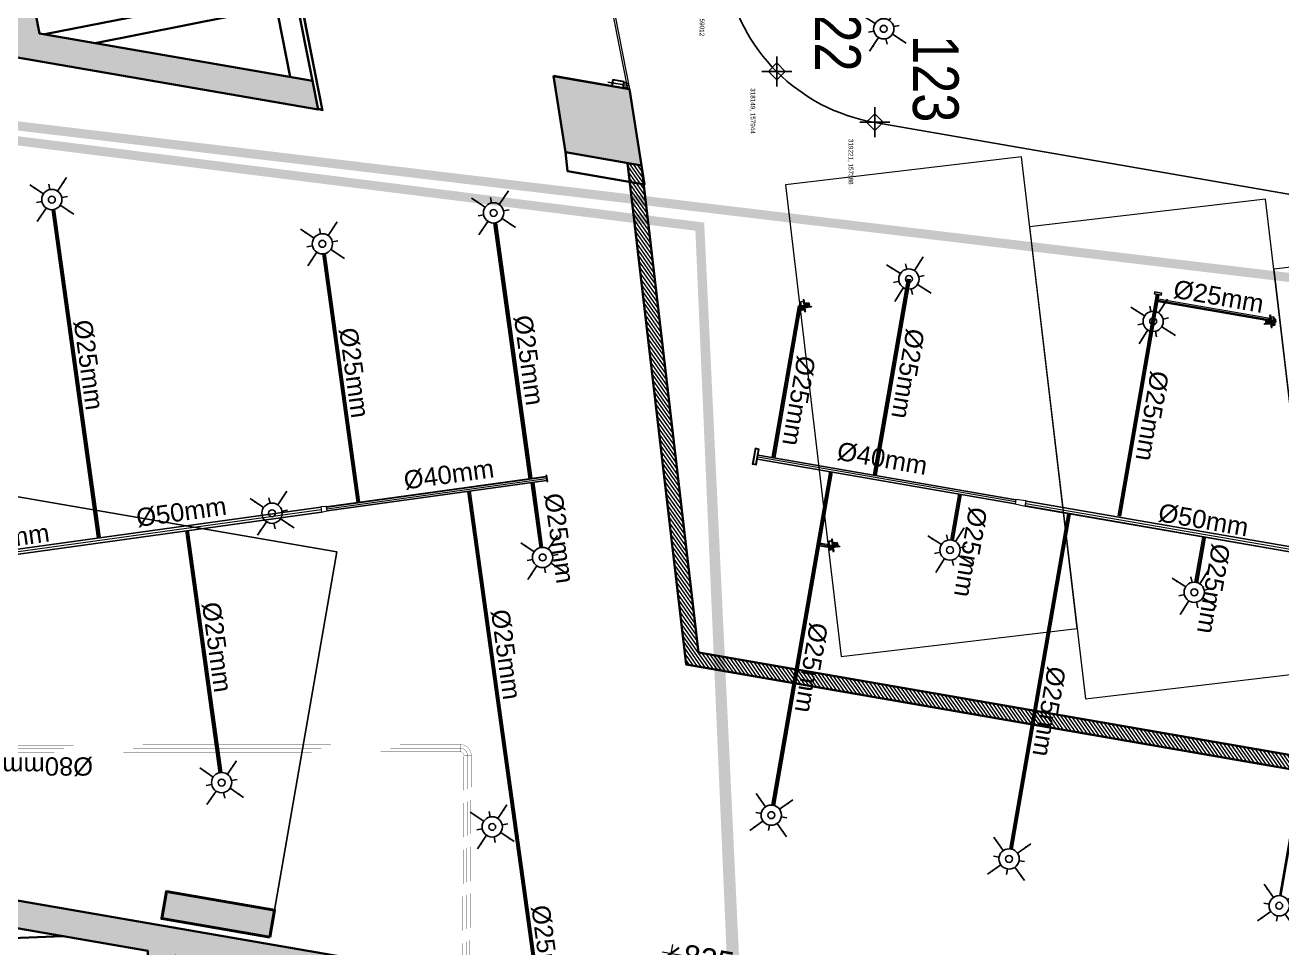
# Model space of a CAD drawing. Header units: inches. Extents: x 257070 to 799932, y -17980 to 269260.
# Drawn here: x 309925 to 323676, y 148350 to 158450 of the extents above; entities that cross this region are included whole.
import ezdxf

# ---------------------------------------------------------------- set-up
doc = ezdxf.new("R2010")
doc.units = ezdxf.units.IN
doc.header["$MEASUREMENT"] = 0
doc.header["$PDMODE"] = 99
doc.header["$PDSIZE"] = 100
for name, color, linetype, lineweight in [('0-AES-DIM', 7, 'Continuous', 5), ('0-AES-F-SPRINKLER PIPE', 10, 'Continuous', 15), ('07--DIM-1', 1, 'Continuous', 20), ('E--CONCRETE-4', 4, 'Continuous', 40), ('E--CONCRETE-SHADE', 253, 'Continuous', 20), ('F--BRICKWALL HATCH', 252, 'Continuous', 20), ('F--BRICKWALL-3', 252, 'Continuous', 30), ('L--GLASS-01', 142, 'Continuous', 20), ('M--TILING-2', 252, 'Continuous', 18)]:
    doc.layers.add(name, color=color, linetype=linetype, lineweight=lineweight)
for name, color, linetype in [('0-AES-F-SPRINKLER', 10, 'Continuous'), ('0-aes-water curtan pipe', 200, 'Continuous'), ('basement1_AP$0$A-_CLAD----_E-N-', 142, 'Continuous'), ('basement1_AP$0$A-_ROAD----_E-_-', 2, 'Continuous'), ('C 9$0$DSP_GLAZING', 150, 'Continuous'), ('C 9$0$DSP_MISCELANEOUS', 143, 'Continuous'), ('DSP_TEXT', 6, 'Continuous'), ('DSP_TREE CO-ORDINATES', 206, 'Continuous')]:
    doc.layers.add(name, color=color, linetype=linetype)
doc.styles.get("Standard").update_dxf_attribs({"font": 'arial.ttf'})
doc.styles.add('TEXT style 175', font='GOTHIC.TTF')
doc.styles.add('TEXT style 200', font='ARIALN.TTF')
doc.dimstyles.new('175', dxfattribs={"dimtxt": 350, "dimasz": 263, "dimexe": 263, "dimexo": 0, "dimgap": 175, "dimtad": 0, "dimdec": 0, "dimrnd": 5, "dimzin": 0, "dimdsep": 46, "dimtxsty": 'TEXT style 175', "dimblk": 'OBLIQUE', "dimcen": 0.09, "dimdle": 263, "dimclrd": 256, "dimclre": 256, "dimclrt": 256, "dimadec": 0, "dimazin": 0, "dimtfac": 1, "dimtdec": 0, "dimtofl": 0, "dimtmove": 1, "dimatfit": 3, "dimldrblk": 'OPEN90', "dimfxl": 1, "dimtolj": 1, "dimtzin": 0, "dimarcsym": 0})
doc.dimstyles.new('ISO-25', dxfattribs={"dimtxt": 2.5, "dimasz": 2.5, "dimexe": 1.25, "dimexo": 0.625, "dimtad": 1, "dimtxsty": 'Standard', "dimcen": 2.5, "dimadec": 0, "dimazin": 0, "dimtfac": 1, "dimtmove": 0, "dimatfit": 3, "dimfxl": 1, "dimarcsym": 0})

# ---------------------------------------------------------------- blocks, each defined once
blk = doc.blocks.new('_ArchTick')
at = {"color": 0, "linetype": 'ByBlock', "const_width": 0.15}
blk.add_lwpolyline([(-0.5, -0.5), (0.5, 0.5)], dxfattribs=at)
blk = doc.blocks.new('*D71')
at = {"layer": '07--DIM-1', "color": 8, "lineweight": -2, "transparency": 16777216}
for p, q in [((9600, 3735), (9144, 3735)), ((9244, 3835), (9244, 3599)), ((9244, 2809), (9244, 3045)), ((9600, 2909), (9144, 2909))]:
    blk.add_line(p, q, dxfattribs=at)
at = {"layer": 'DEFPOINTS', "color": 0, "transparency": 16777216}
for p in [(9600, 3735), (9244, 2909), (9600, 2909)]:
    blk.add_point(p, dxfattribs=at)
at = {"layer": '07--DIM-1', "color": 8, "lineweight": -2, "transparency": 16777216, "xscale": 150, "yscale": 150, "zscale": 150}
for p, rotation in [((9244, 3735), 90), ((9244, 2909), 270)]:
    blk.add_blockref('_ArchTick', p, dxfattribs=dict(at, rotation=rotation))
at = {"layer": '07--DIM-1', "transparency": 16777216, "insert": (9244, 3322), "char_height": 250, "attachment_point": 5, "rotation": 90, "style": 'TEXT style 175'}
blk.add_mtext('\\A1;825', dxfattribs=at)
blk = doc.blocks.new('_Oblique')
at = {"color": 0, "linetype": 'ByBlock', "lineweight": -2}
blk.add_line((-0.5, -0.5), (0.5, 0.5), dxfattribs=at)
blk = doc.blocks.new('_Open90')
at = {"color": 0, "linetype": 'ByBlock', "lineweight": -2}
for p, q in [((0, 0), (-1, 0)), ((-0.5, 0.5), (0, 0)), ((0, 0), (-0.5, -0.5))]:
    blk.add_line(p, q, dxfattribs=at)
blk = doc.blocks.new('C 9$0$GLMUL')
at = {"layer": 'C 9$0$DSP_GLAZING', "color": 253, "ltscale": 3.5}
for points in [[(65515, 39378), (65503, 39378), (65503, 39428), (65500, 39428), (65500, 39378), (65456, 39378), (65456, 39428), (65453, 39428), (65453, 39378), (65440, 39378), (65440, 39253), (65515, 39253)], [(65443, 39256), (65443, 39375), (65512, 39375), (65512, 39256)]]:
    blk.add_lwpolyline(points, close=True, dxfattribs=at)
blk = doc.blocks.new('C 9$0$GRIDG')
at = {"layer": 'C 9$0$DSP_MISCELANEOUS', "color": 8, "ltscale": 3.5}
blk.add_line((39148, 75466), (38926, 75503), dxfattribs=at)
at = {"color": 8, "rotation": 260.4679748069429}
blk.add_blockref('C 9$0$GLMUL', (11108, 146569), dxfattribs=at)
blk = doc.blocks.new('A$C1C93618B')
at = {"layer": 'E--CONCRETE-SHADE', "ltscale": 2}
blk.add_hatch(color=256, dxfattribs=at).paths.add_polyline_path([(9431, 3992), (9432, 4838), (10233, 5109), (10231, 4264)])
at = {"layer": 'F--BRICKWALL HATCH'}
h = blk.add_hatch(dxfattribs=at)
h.set_pattern_fill('ANSI31', color=256, scale=500, style=0)
h.set_pattern_definition([(45, (-62166.41, -39238.22), (-44.194174, 44.194174), [])])
h.paths.add_polyline_path([(10232, 37514), (15529, 35478), (15529, 6522), (10233, 4953), (10233, 5109), (15379, 6634), (15379, 35375), (10233, 37353)])
at = {"layer": 'E--CONCRETE-4', "lineweight": 30}
blk.add_lwpolyline([(9431, 3992), (9432, 4838), (10233, 5109), (10231, 4264)], close=True, dxfattribs=at)
at = {"layer": 'F--BRICKWALL-3'}
blk.add_lwpolyline([(10232, 37514), (15529, 35478), (15529, 6522), (10233, 4953), (10233, 5109), (15379, 6634), (15379, 35375), (10233, 37353), (10232, 37514)], dxfattribs=at)
blk = doc.blocks.new('*U437')
at = {"layer": 'DSP_TREE CO-ORDINATES', "color": 162}
for p, q in [((0, -329), (0, 329)), ((-329, 0), (329, 0))]:
    blk.add_line(p, q, dxfattribs=at)
at = {"layer": 'DSP_TREE CO-ORDINATES', "color": 162, "ltscale": 3.5}
blk.add_lwpolyline([(-185, 0), (0, 185), (185, 0), (0, -184), (-185, 0)], dxfattribs=at)
at = {"layer": 'DEFPOINTS', "style": 'TEXT style 175'}
blk.add_attdef('CORDINATE', (367, -572), '', height=100, dxfattribs=at)
at = {"layer": 'DSP_TREE CO-ORDINATES', "color": 164, "style": 'TEXT style 200'}
blk.add_attdef('NO.', (-1908, 836), '', height=1000, dxfattribs=at)
blk = doc.blocks.new('*U438')
at = {"layer": 'DSP_TREE CO-ORDINATES', "color": 162}
for p, q in [((0, -329), (0, 329)), ((-329, 0), (329, 0))]:
    blk.add_line(p, q, dxfattribs=at)
at = {"layer": 'DSP_TREE CO-ORDINATES', "color": 162, "ltscale": 3.5}
blk.add_lwpolyline([(-185, 0), (0, 185), (185, 0), (0, -184), (-185, 0)], dxfattribs=at)
at = {"layer": 'DEFPOINTS', "style": 'TEXT style 175'}
blk.add_attdef('CORDINATE', (367, -572), '', height=100, dxfattribs=at)
at = {"layer": 'DSP_TREE CO-ORDINATES', "color": 164, "style": 'TEXT style 200'}
blk.add_attdef('NO.', (-1908, 836), '', height=1000, dxfattribs=at)
blk = doc.blocks.new('*U439')
at = {"layer": 'DSP_TREE CO-ORDINATES', "color": 162}
for p, q in [((0, -329), (0, 329)), ((-329, 0), (329, 0))]:
    blk.add_line(p, q, dxfattribs=at)
at = {"layer": 'DSP_TREE CO-ORDINATES', "color": 162, "ltscale": 3.5}
blk.add_lwpolyline([(-185, 0), (0, 185), (185, 0), (0, -184), (-185, 0)], dxfattribs=at)
at = {"layer": 'DEFPOINTS', "style": 'TEXT style 175'}
blk.add_attdef('CORDINATE', (367, -572), '', height=100, dxfattribs=at)
at = {"layer": 'DSP_TREE CO-ORDINATES', "color": 164, "style": 'TEXT style 200'}
blk.add_attdef('NO.', (-1908, 836), '', height=1000, dxfattribs=at)
blk = doc.blocks.new('A$C3CA070F1')
at = {"layer": '0-AES-F-SPRINKLER'}
h = blk.add_hatch(dxfattribs=at)
h.set_pattern_fill('ANSI31', color=3, scale=0.196883, angle=-34.2335, style=0)
h.set_pattern_definition([(100.766483, (49937.1607, 174049.7081), (1.474466316, 0.280375668), [])])
edge = h.paths.add_edge_path()
edge.add_line((-1, 85), (-1, 84))
edge.add_line((-1, 84), (-6, 84))
edge.add_ellipse((-7, 82), major_axis=(-1.42, -0.27), ratio=1, start_angle=257, end_angle=315)
edge.add_line((-8, 83), (-15, 72))
edge.add_ellipse((-12, 70), major_axis=(-4.25, -0.81), ratio=1, start_angle=-45, end_angle=45)
edge.add_line((-14, 66), (14, 47))
edge.add_line((14, 47), (13, 46))
edge.add_line((13, 46), (-15, 65))
edge.add_ellipse((-12, 70), major_axis=(-5.52, -1.05), ratio=1, start_angle=-45, end_angle=45, ccw=False)
edge.add_line((-16, 73), (-9, 84))
edge.add_ellipse((-7, 82), major_axis=(-2.69, -0.51), ratio=1, start_angle=257, end_angle=315, ccw=False)
edge.add_line((-6, 85), (-1, 85))
h = blk.add_hatch(dxfattribs=at)
h.set_pattern_fill('ANSI31', color=3, scale=0.196883, angle=-124.2335, style=0)
h.set_pattern_definition([(190.766483, (49937.1607, 174049.7081), (-0.280375668, 1.474466316), [])])
edge = h.paths.add_edge_path()
edge.add_line((-1, 54), (7, 48))
edge.add_line((7, 48), (8, 49))
edge.add_line((8, 49), (0, 55))
edge.add_ellipse((-2, 52), major_axis=(-0.69, 3.63), ratio=1, start_angle=315, end_angle=405)
edge.add_line((-6, 54), (-14, 41))
edge.add_ellipse((-11, 39), major_axis=(-0.69, 3.63), ratio=1, start_angle=45, end_angle=135)
edge.add_line((-13, 36), (-9, 33))
edge.add_ellipse((-10, 32), major_axis=(-0.27, 1.42), ratio=1, start_angle=225, end_angle=315, ccw=False)
edge.add_line((-9, 31), (-10, 30))
edge.add_line((-10, 30), (-8, 29))
edge.add_line((-8, 29), (-7, 30))
edge.add_ellipse((-10, 32), major_axis=(-3.3, -0.63), ratio=1, start_angle=135, end_angle=225)
edge.add_line((-8, 35), (-12, 38))
edge.add_ellipse((-11, 39), major_axis=(-1.75, -0.33), ratio=1, start_angle=-45, end_angle=45, ccw=False)
edge.add_line((-13, 40), (-4, 53))
edge.add_ellipse((-2, 52), major_axis=(-1.75, -0.33), ratio=1, start_angle=225, end_angle=315, ccw=False)
at = {"layer": '0-AES-F-SPRINKLER', "color": 3}
for p, q in [((-98, 39), (-97, 43)), ((-98, 38), (-98, 39)), ((-98, 39), (-98, 39)), ((-98, 39), (-98, 39)), ((-98, 37), (-98, 38)), ((-98, 38), (-98, 38)), ((-98, 38), (-98, 38)), ((-98, 38), (-98, 38)), ((-98, 38), (-98, 38)), ((-98, 38), (-98, 38)), ((-98, 38), (-98, 38)), ((-98, 38), (-98, 38)), ((-98, 38), (-98, 38)), ((-98, 38), (-98, 38)), ((-96, 37), (-98, 37)), ((-98, 37), (-98, 37)), ((-98, 37), (-98, 37)), ((-98, 37), (-98, 37)), ((-98, 37), (-98, 37)), ((-98, 37), (-98, 37)), ((-98, 37), (-98, 37)), ((-98, 37), (-98, 37)), ((-98, 37), (-98, 37)), ((-98, 37), (-98, 37)), ((-98, 37), (-98, 37)), ((-98, 37), (-98, 37)), ((-98, 37), (-98, 37)), ((-98, 37), (-98, 37)), ((-98, 37), (-98, 37)), ((-98, 37), (-98, 37)), ((-98, 37), (-98, 37)), ((-97, 37), (-98, 37)), ((-98, 37), (-98, 37)), ((-98, 37), (-98, 37)), ((-98, 37), (-98, 37)), ((-98, 37), (-98, 37)), ((-98, 37), (-98, 37)), ((-98, 37), (-98, 37)), ((-98, 37), (-98, 37)), ((-98, 37), (-98, 37)), ((-98, 37), (-98, 37)), ((-98, 37), (-98, 37)), ((-98, 37), (-98, 37)), ((-98, 37), (-98, 37)), ((-98, 37), (-98, 37)), ((-97, 45), (-79, 71)), ((-96, 40), (-97, 40)), ((-97, 40), (-97, 40)), ((-97, 40), (-97, 40)), ((-97, 40), (-97, 39)), ((-97, 39), (-97, 39)), ((-97, 39), (-97, 39)), ((-97, 39), (-97, 39)), ((-97, 39), (-97, 39)), ((-97, 39), (-97, 39)), ((-97, 39), (-97, 39)), ((-97, 39), (-97, 39)), ((-97, 39), (-97, 38)), ((-97, 38), (-97, 38)), ((-97, 38), (-97, 38)), ((-97, 38), (-97, 38)), ((-97, 38), (-97, 38)), ((-97, 38), (-97, 38)), ((-97, 38), (-97, 38)), ((-97, 38), (-97, 38)), ((-97, 38), (-97, 38)), ((-97, 38), (-97, 38)), ((-97, 38), (-97, 38)), ((-97, 38), (-97, 37)), ((-97, 37), (-97, 37)), ((-97, 37), (-97, 37)), ((-97, 37), (-97, 37)), ((-95, 46), (-96, 42)), ((-96, 42), (-96, 42)), ((-96, 42), (-96, 41)), ((-96, 41), (-96, 41)), ((-96, 41), (-96, 41)), ((-96, 41), (-96, 41)), ((-96, 41), (-96, 41)), ((-96, 41), (-96, 41)), ((-96, 41), (-96, 41)), ((-96, 41), (-96, 41)), ((-96, 41), (-96, 41)), ((-96, 41), (-96, 40)), ((-96, 40), (-96, 40)), ((-96, 40), (-96, 40)), ((-96, 40), (-96, 40)), ((-96, 40), (-96, 40)), ((-95, 37), (-96, 37)), ((-96, 37), (-96, 37)), ((-96, 37), (-96, 37)), ((-96, 37), (-96, 37)), ((-96, 37), (-96, 37)), ((-94, 38), (-95, 38)), ((-95, 38), (-95, 38)), ((-95, 38), (-95, 38)), ((-95, 38), (-95, 38)), ((-95, 38), (-95, 38)), ((-95, 38), (-95, 38)), ((-95, 38), (-95, 38)), ((-95, 38), (-95, 38)), ((-95, 38), (-95, 38)), ((-95, 38), (-95, 37)), ((-95, 37), (-95, 37)), ((-95, 37), (-95, 37)), ((-95, 37), (-95, 37)), ((-95, 37), (-95, 37)), ((-95, 37), (-95, 37)), ((-95, 37), (-95, 37)), ((-95, 37), (-95, 37)), ((-95, 37), (-95, 37)), ((-95, 37), (-95, 37)), ((-95, 37), (-95, 37)), ((-95, 37), (-95, 37)), ((-95, 37), (-95, 37)), ((-95, 37), (-95, 37)), ((-95, 37), (-95, 37)), ((-95, 37), (-95, 37)), ((-95, 37), (-95, 37)), ((-94, 88), (-93, 90)), ((-72, 73), (-94, 88)), ((-94, 43), (-94, 48)), ((-93, 43), (-94, 43)), ((-94, 43), (-94, 43)), ((-94, 43), (-94, 43)), ((-94, 43), (-94, 43)), ((-94, 43), (-94, 43)), ((-94, 43), (-94, 41)), ((-94, 43), (-94, 43)), ((-94, 43), (-94, 43)), ((-94, 43), (-94, 43)), ((-94, 43), (-94, 43)), ((-94, 43), (-94, 43)), ((-94, 43), (-94, 43)), ((-94, 43), (-94, 43)), ((-94, 43), (-94, 43)), ((-94, 43), (-94, 43)), ((-94, 43), (-94, 43)), ((-94, 43), (-94, 43)), ((-94, 41), (-94, 41)), ((-94, 41), (-94, 41)), ((-94, 41), (-94, 41)), ((-94, 41), (-94, 41)), ((-94, 41), (-94, 41)), ((-94, 41), (-94, 41)), ((-94, 41), (-94, 41)), ((-94, 41), (-94, 40)), ((-94, 40), (-94, 40)), ((-94, 40), (-94, 40)), ((-94, 40), (-94, 40)), ((-94, 40), (-94, 40)), ((-94, 40), (-94, 40)), ((-94, 40), (-94, 40)), ((-94, 40), (-94, 40)), ((-94, 40), (-94, 39)), ((-94, 39), (-94, 39)), ((-94, 39), (-94, 39)), ((-94, 39), (-94, 39)), ((-94, 39), (-94, 39)), ((-94, 39), (-94, 39)), ((-94, 39), (-94, 39)), ((-94, 39), (-94, 39)), ((-94, 39), (-94, 38)), ((-93, 90), (-59, 67)), ((-93, 47), (-93, 49)), ((-91, 47), (-93, 43)), ((-93, 46), (-93, 47)), ((-92, 46), (-93, 46)), ((-93, 46), (-93, 46)), ((-93, 46), (-93, 46)), ((-93, 46), (-93, 46)), ((-93, 46), (-93, 46)), ((-93, 46), (-93, 46)), ((-93, 46), (-93, 46)), ((-93, 46), (-93, 46)), ((-93, 46), (-93, 46)), ((-93, 46), (-93, 46)), ((-93, 46), (-93, 46)), ((-93, 46), (-93, 46)), ((-93, 46), (-93, 46)), ((-93, 46), (-93, 46)), ((-93, 46), (-93, 46)), ((-93, 46), (-93, 46)), ((-93, 46), (-93, 46)), ((-93, 46), (-93, 46)), ((-93, 46), (-93, 46)), ((-93, 46), (-93, 46)), ((-91, 42), (-93, 43)), ((-93, 43), (-93, 43)), ((-93, 43), (-93, 43)), ((-93, 43), (-93, 43)), ((-93, 43), (-93, 43)), ((-93, 43), (-93, 43)), ((-93, 43), (-93, 43)), ((-93, 43), (-93, 43)), ((-93, 43), (-93, 43)), ((-93, 43), (-93, 43)), ((-93, 43), (-93, 43)), ((-93, 43), (-93, 43)), ((-93, 43), (-93, 43)), ((-93, 43), (-93, 43)), ((-93, 43), (-93, 43)), ((-93, 43), (-93, 43)), ((-93, 43), (-93, 43)), ((-93, 43), (-93, 43)), ((-93, 43), (-93, 43)), ((-93, 43), (-93, 43)), ((-93, 43), (-93, 43)), ((-93, 43), (-93, 43)), ((-93, 43), (-93, 43)), ((-85, 66), (-92, 55)), ((-90, 50), (-92, 46)), ((-92, 46), (-92, 46)), ((-92, 46), (-92, 46)), ((-92, 46), (-92, 46)), ((-92, 46), (-92, 46)), ((-92, 46), (-92, 46)), ((-90, 47), (-91, 47)), ((-90, 43), (-91, 42)), ((-91, 42), (-91, 42)), ((-91, 42), (-91, 42)), ((-91, 42), (-91, 42)), ((-91, 42), (-91, 42)), ((-91, 42), (-91, 42)), ((-91, 42), (-91, 42)), ((-91, 42), (-91, 42)), ((-91, 42), (-91, 42)), ((-91, 42), (-91, 42)), ((-91, 42), (-91, 42)), ((-91, 42), (-91, 42)), ((-91, 42), (-91, 42)), ((-91, 42), (-91, 42)), ((-91, 42), (-91, 42)), ((-91, 42), (-91, 42)), ((-88, 57), (-90, 49)), ((-89, 54), (-90, 51)), ((-90, 50), (-90, 50)), ((-88, 47), (-90, 43)), ((-90, 47), (-88, 47)), ((-90, 43), (-90, 43)), ((-90, 43), (-90, 43)), ((-90, 43), (-90, 43)), ((-89, 55), (-89, 55)), ((-88, 46), (-88, 47)), ((-87, 59), (-87, 59)), ((-87, 59), (-87, 59)), ((-86, 57), (-87, 49)), ((-87, 49), (-83, 28)), ((-85, 58), (-85, 58)), ((-77, 43), (-85, 49)), ((-83, 28), (-60, 9)), ((-77, 70), (-82, 63)), ((-80, 66), (-82, 67)), ((-45, 31), (-81, -23)), ((-78, 63), (-80, 65)), ((-79, 71), (-77, 70)), ((-71, 26), (-79, 31)), ((-57, 13), (-79, 28)), ((-70, 64), (-78, 63)), ((-78, -29), (-40, 27)), ((-69, 55), (-75, 59)), ((-66, 54), (-74, 42)), ((-74, 42), (-71, 26)), ((-73, 44), (-71, 43)), ((-69, 47), (-72, 43)), ((-71, 43), (-70, 43)), ((-71, 26), (-55, 15)), ((-70, 43), (-66, 49)), ((-66, 50), (-68, 52)), ((-61, 65), (-67, 69)), ((-62, 66), (-67, 65)), ((-50, 57), (-66, 54)), ((-66, 49), (-66, 50)), ((-47, 28), (-63, 40)), ((-59, 67), (-61, 65)), ((-57, 67), (-60, 66)), ((-60, 44), (-42, 32)), ((-50, 57), (-58, 62)), ((-19, 46), (-57, 67)), ((-17, 37), (-55, 63)), ((-29, 42), (-50, 57)), ((-13, 9), (-45, 31)), ((-36, 42), (-44, 30)), ((-43, 33), (-35, 46)), ((-39, -30), (-13, 9)), ((-37, 25), (-28, 38)), ((-35, 41), (-36, 42)), ((-32, 32), (-35, 39)), ((-30, 52), (-16, 73)), ((-29, 20), (-17, 37)), ((-28, 38), (-26, 40)), ((-21, 32), (-28, 37)), ((-23, 16), (-12, 33)), ((-1, 26), (-23, -9)), ((-22, 15), (-12, 31)), ((-9, 32), (-21, 14)), ((2, 24), (-20, -11)), ((-20, -8), (-1, 22)), ((-17, 37), (-19, 46)), ((-19, 13), (-10, 29)), ((-7, 30), (-18, 12)), ((-17, 37), (-17, 37)), ((4, 22), (-17, -13)), ((-17, -10), (1, 20)), ((-16, 73), (-9, 84)), ((-16, 11), (-7, 27)), ((-8, 83), (-15, 72)), ((13, 46), (-15, 65)), ((-4, 28), (-15, 10)), ((-1, 84), (-14, 66)), ((-14, 66), (14, 47)), ((-6, 54), (-14, 41)), ((-12, 33), (-14, 33)), ((-14, -15), (7, 20)), ((-14, -12), (4, 18)), ((-13, 40), (-4, 53)), ((-13, 36), (-9, 33)), ((-13, 9), (-4, 24)), ((-2, 34), (-12, 41)), ((-8, 35), (-12, 38)), ((-12, 31), (-12, 33)), ((-9, 32), (-12, 31)), ((7, 16), (-11, -13)), ((-10, 29), (-9, 32)), ((-9, 31), (-10, 30)), ((-7, 30), (-10, 29)), ((-10, 30), (-8, 29)), ((9, 17), (-10, -14)), ((-9, -13), (9, 13)), ((-8, 29), (-7, 30)), ((8, 49), (-7, 27)), ((-7, 27), (-7, 30)), ((-4, 28), (-7, 27)), ((-6, 85), (-1, 85)), ((-1, 84), (-6, 84)), ((5, 44), (-5, 51)), ((-4, 24), (-4, 28)), ((-1, 26), (-4, 24)), ((-1, 85), (-1, 84)), ((-1, 54), (7, 48)), ((13, 46), (-1, 25)), ((-1, 22), (-1, 26)), ((2, 24), (-1, 22)), ((8, 49), (0, 55)), ((1, 20), (2, 24)), ((4, 22), (1, 20)), ((4, 18), (4, 22)), ((7, 20), (4, 18)), ((7, 48), (8, 49)), ((7, 16), (7, 20)), ((9, 17), (7, 16)), ((9, 15), (9, 17)), ((14, 47), (13, 46)), ((-82, -25), (-80, -30)), ((-80, -30), (-78, -29)), ((-66, -11), (-39, -30)), ((-23, -7), (-23, -9)), ((-23, -9), (-20, -8)), ((-20, -8), (-20, -11)), ((-20, -11), (-17, -10)), ((-17, -10), (-17, -13)), ((-17, -13), (-14, -12)), ((-14, -12), (-14, -15)), ((-14, -15), (-11, -13)), ((-11, -13), (-11, -14)), ((-11, -14), (-11, -14))]:
    blk.add_line(p, q, dxfattribs=at)
for centre, major_axis, start_param, end_param in [((-95, 43), (-0.41, 2.13), 0.784914, 1.034983), ((-95, 43), (-2.74, -0.52), -0.560204, -0.324923), ((-93, 46), (-0.51, 2.68), 0.787914, 1.247507), ((-93, 48), (-1.75, -0.33), -0.775969, -0.160442), ((-91, 54), (-0.29, 1.52), 0.785398, 2.356194), ((-92, 49), (-0.33, 1.74), 0.791774, 1.412986), ((-89, 55), (-0.103, 0.54), 0.916881, 1.969618), ((-93, 51), (-3.09, -0.59), 2.526084, 2.789089), ((-95, 50), (-5.72, -1.09), 2.374727, 2.798549), ((-91, 55), (-0.33, 1.74), 4.197625, 4.773282), ((-84, 57), (-3.79, -0.72), -0.784768, -0.363877), ((-93, 50), (-5.72, -1.09), 2.377207, 2.798549), ((-80, 54), (-1.57, 8.26), 0.010205, 0.785398), ((-84, 56), (-0.35, 1.85), 0.785501, 1.132999), ((-83, 65), (-1.52, -0.29), 3.926991, 5.497787), ((-80, 54), (-5.9, -1.12), 4.155645, 5.497787), ((-80, 54), (-8.26, -1.57), 4.155621, 4.722594), ((-75, 68), (-8.26, -1.57), 1.014052, 3.151797), ((-75, 63), (-2.79, -0.53), -0.113999, 0.093951), ((-75, 68), (-1.12, 5.9), 2.584882, 5.497787), ((-75, 46), (-0.53, 2.79), 2.356194, 3.926991), ((-75, 68), (-1.57, 8.26), 4.722594, 5.497787), ((-70, 53), (-2.79, -0.53), 2.356194, 3.926991), ((-65, 44), (-3.72, -0.71), -0.403281, 1.321745), ((-65, 44), (-0.71, 3.72), 4.96144, 6.686466), ((-65, 37), (-0.56, 2.96), 5.497794, 6.034125), ((-59, 47), (-2.96, -0.56), 0.24906, 0.785391), ((-60, 60), (-2.83, -0.54), 3.926991, 4.712389), ((-33, 40), (-0.45, 2.36), 0.803442, 1.867502), ((-30, 39), (-2.79, -0.53), 2.356194, 3.926991), ((-24, 39), (-0.53, 2.79), 5.497787, 7.068583), ((-12, 70), (-5.52, -1.05), -0.785398, 0.785398), ((-15, 35), (-0.54, 2.83), 0.785398, 3.403392), ((-12, 70), (-4.25, -0.81), -0.785398, 0.785398), ((-11, 39), (-0.69, 3.63), 0.785398, 2.356194), ((-11, 39), (-1.75, -0.33), -0.785398, 0.785398), ((-7, 82), (-2.69, -0.51), 4.485496, 5.497787), ((-10, 32), (-0.27, 1.42), 3.926991, 5.497787), ((-7, 82), (-1.42, -0.27), 4.485496, 5.497787), ((-10, 32), (-3.3, -0.63), 2.356194, 3.926991), ((-2, 52), (-0.69, 3.63), 5.497787, 7.068583), ((-2, 52), (-1.75, -0.33), 3.926991, 5.497787), ((6, 14), (-0.54, 2.83), 3.926991, 4.712389), ((-79, -24), (-0.51, 2.69), 0.785398, 1.797689), ((-11, -11), (-2.83, -0.54), 1.570796, 2.356194)]:
    blk.add_ellipse(centre, major_axis=major_axis, ratio=1, start_param=start_param, end_param=end_param, dxfattribs=at)
at = {"layer": '0-AES-F-SPRINKLER', "color": 3, "extrusion": (0, 0, -1)}
for centre, major_axis, start_param, end_param in [((-86, 47), (-0.53, 2.79), -0.113999, 0.785398), ((-77, 34), (-0.54, 2.83), 3.926991, 4.712389)]:
    blk.add_ellipse(centre, major_axis=major_axis, ratio=1, start_param=start_param, end_param=end_param, dxfattribs=at)
blk = doc.blocks.new('*U728')
at = {"layer": '0-AES-F-SPRINKLER PIPE', "color": 200, "lineweight": 30, "const_width": 2.67}
for points in [[(-1770300, 105095), (-1770300, 96912)], [(-1770220, 105095), (-1770220, 96912)]]:
    blk.add_lwpolyline(points, dxfattribs=at)
at = {"layer": '0-AES-F-SPRINKLER PIPE', "color": 252, "lineweight": 30, "const_width": 2.67}
blk.add_lwpolyline([(-1770260, 105095), (-1770260, 96912)], dxfattribs=at)
blk = doc.blocks.new('A$C3B671B2F')
at = {"layer": '0-AES-F-SPRINKLER PIPE', "color": 200, "lineweight": 30, "const_width": 2.67}
for points in [[(1, 1, -0.414214), (121, 121, -0.414214)], [(81, 1, -0.414214), (121, 41, -0.414214)]]:
    blk.add_lwpolyline(points, format="xyb", dxfattribs=at)
for points in [[(81, 1), (1, 1)], [(121, 41), (121, 121)]]:
    blk.add_lwpolyline(points, dxfattribs=at)
at = {"layer": '0-AES-F-SPRINKLER PIPE', "color": 252, "lineweight": 30, "const_width": 2.67}
blk.add_lwpolyline([(41, 1, -0.414214), (121, 81)], format="xyb", dxfattribs=at)
blk = doc.blocks.new('*U729')
at = {"layer": '0-AES-F-SPRINKLER PIPE', "color": 200, "lineweight": 30, "const_width": 2.67}
for points in [[(-1770300, 105095), (-1770300, 100056)], [(-1770220, 105095), (-1770220, 100056)]]:
    blk.add_lwpolyline(points, dxfattribs=at)
at = {"layer": '0-AES-F-SPRINKLER PIPE', "color": 252, "lineweight": 30, "const_width": 2.67}
blk.add_lwpolyline([(-1770260, 105095), (-1770260, 100056)], dxfattribs=at)
blk = doc.blocks.new('A$C62443269')
at = {"layer": 'E--CONCRETE-SHADE', "ltscale": 2}
blk.add_hatch(color=256, dxfattribs=at).paths.add_polyline_path([(1.4, 0), (2.8, 845.3), (803.2, 1116.9), (801.8, 271.6)])
at = {"layer": 'F--BRICKWALL HATCH'}
h = blk.add_hatch(dxfattribs=at)
h.set_pattern_fill('ANSI31', color=256, scale=500, style=0)
h.set_pattern_definition([(45, (-71596.025, -43230.7), (-44.194174, 44.194174), [])])
h.paths.add_polyline_path([(802.8, 33521.3), (6099.6, 31485.6), (6099.6, 2529.9), (802.9, 960.3), (803.2, 1116.9), (5949.6, 2641.9), (5949.6, 31382.5), (803.2, 33360.4)])
h.paths.add_polyline_path([(9891, 3809.8), (9599.6, 3735), (9599.6, 2909.1), (9891.3, 2984)])
h.paths.add_polyline_path([(9900.2, 30706.5), (9599.6, 30805.5), (9599.6, 29963.3), (9900.3, 29864.2)])
at = {"layer": 'E--CONCRETE-4', "lineweight": 30}
blk.add_lwpolyline([(1.4, 0), (2.8, 845.3), (803.2, 1116.9), (801.8, 271.6)], close=True, dxfattribs=at)
at = {"layer": 'F--BRICKWALL-3'}
blk.add_lwpolyline([(802.8, 33521.3), (6099.6, 31485.6), (6099.6, 2529.9), (802.9, 960.3), (803.2, 1116.9), (5949.6, 2641.9), (5949.6, 31382.5), (803.2, 33360.4), (802.8, 33521.3)], dxfattribs=at)
at = {"layer": '07--DIM-1'}
dim = blk.add_aligned_dim(p1=(9599.6, 3735), p2=(9599.6, 2909.1), distance=-356.1, dimstyle='175', override={"dimfxl": 0}, dxfattribs=at)
dim.commit()
dim.dimension.update_dxf_attribs({"geometry": '*D71', "text_midpoint": (9243.5, 3322.1)})
blk = doc.blocks.new('*U603')
at = {"layer": '0-AES-F-SPRINKLER'}
for p, q in [((171672, 56809), (171672, 56871)), ((171562, 56699), (171500, 56699)), ((171783, 56699), (171845, 56699)), ((171672, 56588), (171672, 56526))]:
    blk.add_line(p, q, dxfattribs=at)
for radius in [111, 37.8]:
    blk.add_circle((171672, 56699), radius, dxfattribs=at)
at = {"layer": '0-AES-F-SPRINKLER PIPE'}
for points, override in [([(171468, 56903), (171594, 56777)], {"dimasz": 70, "dimtad": 0, "dimfxl": 13, "dimarcsym": 1}), ([(171877, 56903), (171751, 56777)], {"dimasz": 70, "dimtad": 0, "dimfxl": 13, "dimarcsym": 1}), ([(171468, 56494), (171594, 56620)], {"dimasz": 70, "dimtad": 0, "dimfxl": 13, "dimarcsym": 1}), ([(171877, 56494), (171751, 56620)], {"dimasz": 70, "dimgap": 0.625, "dimtad": 0, "dimfxl": 13, "dimarcsym": 1})]:
    blk.add_leader(points, dimstyle='ISO-25', override=override, dxfattribs=at)

msp = doc.modelspace()

# ---------------------------------------------------------------- hatches: boundary and pattern name
at = {"layer": 'E--CONCRETE-SHADE', "ltscale": 2}
h = msp.add_hatch(color=8, dxfattribs=at)
h.paths.add_polyline_path([(311837.1, 164085.9), (311779.1, 164380.3), (309002.5, 163833.1), (308519.1, 166285.9), (308154.9, 168134.2), (311141.5, 167615.7), (311079.4, 167931), (307776.2, 168504.4), (309004.6, 162271), (305568.6, 161593.8), (305626.2, 161299.4), (309062.6, 161976.6), (309764.5, 158414.7), (306064.4, 159056.9), (306126, 158741.7), (313129.8, 157526.1), (313067.7, 157841.3), (310081.1, 158359.7), (309601.9, 160791.6), (312378.5, 161338.8), (312320.5, 161633.1), (309543.9, 161085.9), (309060.5, 163538.8)])
h.paths.add_polyline_path([(314422.1, 147771), (314409.3, 148077.6), (307729.7, 149232.4), (307742.6, 148925.7), (311266.6, 148316.5), (311366.9, 145918.6), (307874.4, 145772.6), (307886.9, 145472.8), (311379.4, 145618.8), (311676.6, 138502.2), (314832.1, 137956.8), (314819.3, 138263.4), (311966.2, 138756.6), (311858.5, 141334.9), (314686.1, 141453.1), (314673.5, 141752.8), (311846, 141634.7), (311741.7, 144132.5), (314569.2, 144250.6), (314556.7, 144550.4), (311729.1, 144432.2), (311569, 148264.2)])
h.paths.add_polyline_path([(362097.9, 159089.1), (358648.9, 159687.8), (358449.9, 159417.8), (361568.5, 158877.3), (358714.7, 155013.4), (356438.3, 156694.7), (356260.1, 156453.3), (358536.5, 154772), (357051.2, 152761.1), (354775.1, 154442.2), (354596.8, 154200.9), (356873, 152519.7), (355387.8, 150508.8), (352268.8, 151049.3), (352069.5, 150779.4), (359370.9, 149513.9), (359570.3, 149783.9), (355718.4, 150451.5), (358273.7, 153911.2), (361085, 151834.8), (361263.3, 152076.1), (358451.9, 154152.5)])
h.paths.add_polyline_path([(353526.5, 140987.9), (353661.1, 141269.2), (346873.8, 142445.2), (346739.3, 142164.1), (349636.4, 141662), (347882.7, 137997.6), (345330, 139219.2), (345200.5, 138948.6), (347753.2, 137727), (346674, 135471.9), (344121.3, 136693.5), (343991.8, 136422.9), (346544.5, 135201.3), (345465.3, 132946.2), (342568.2, 133448.3), (342433.7, 133167.1), (345637.9, 132611.8), (348778, 139173.3), (351935.1, 137662.4), (352064.6, 137933.1), (348907.5, 139443.9), (349943.5, 141608.8)])
msp.add_hatch(color=8, dxfattribs=at).paths.add_polyline_path([(315705.1, 157893.3), (316537.8, 157747.6), (316668.7, 156912.5), (315836.1, 157058.2)])
at = {"layer": 'E--CONCRETE-SHADE'}
msp.add_hatch(color=8, dxfattribs=at).paths.add_polyline_path([(312602.7, 148466.1), (312653.8, 148761.7), (311471.3, 148966.1), (311420.2, 148670.5)])

# ---------------------------------------------------------------- linework, layer by layer
at = {"layer": '0-AES-F-SPRINKLER', "color": 7, "const_width": 100, "elevation": 0}
for points in [[(289015.1, 193067.5), (285565, 160241.4), (285565, 160241.4), (340591.5, 153681.2), (340591.5, 153681.2), (340591.5, 153681.2), (346965.3, 165756.9), (318821.9, 185311.6), (309531.8, 208392.2), (304262.2, 204456.2)], [(317307.1, 156244.5), (318533.1, 130409.2), (318315, 119247.6), (324246.5, 117779.9)]]:
    msp.add_lwpolyline(points, dxfattribs=at)
msp.add_lwpolyline([(283146.9, 116631.3), (321656.3, 107312.1), (324246.5, 117779.9), (318315, 119247.6), (318376.2, 130439.1), (318120.5, 137387.4), (317307.1, 156244.5), (285543.1, 160244.2), (282570.4, 129241.7), (281575.8, 117011.5)], close=True, dxfattribs=at)
at = {"layer": '0-AES-F-SPRINKLER PIPE', "ltscale": 1000, "elevation": 0}
for points in [[(310216.9, 156429.6), (310713.3, 152838.6)], [(310219.9, 156429.6), (310716.2, 152839)], [(310232.4, 156430.6), (310728.6, 152840.7)], [(310244.7, 156433), (310741, 152842.4)], [(310247.6, 156433.8), (310744, 152842.9)], [(315050.4, 156283.6), (315437.2, 153485.5)], [(315053.4, 156283.7), (315440.2, 153485.9)], [(315065.9, 156284.7), (315452.5, 153487.6)], [(315078.2, 156287.1), (315464.9, 153489.3)], [(315081.1, 156287.9), (315467.9, 153489.7)], [(313177.5, 155945.1), (313553.5, 153225.1)], [(313180.6, 155945.1), (313556.5, 153225.5)], [(313193, 155946.2), (313568.9, 153227.3)], [(313205.3, 155948.6), (313581.2, 153229)], [(313208.2, 155949.4), (313584.2, 153229.4)], [(319208.4, 153528), (319580.3, 155673.9)], [(319211.4, 153527.4), (319583.2, 155673)], [(319223.7, 153525.3), (319595.4, 155670.2)], [(319236, 153523.2), (319607.9, 155668.8)], [(319239, 153522.7), (319610.9, 155668.6)], [(321883.8, 153079.4), (322304.1, 155504.6)], [(321886.7, 153078.9), (322307, 155504.1)], [(321899.1, 153076.7), (322319.4, 155501.9)], [(321911.4, 153074.6), (322331.7, 155499.8)], [(321914.3, 153074.1), (322334.6, 155499.3)], [(323604.8, 155199.1), (322321.2, 155421.5)], [(323605.3, 155202), (322321.7, 155424.5)], [(323607.4, 155214.3), (322323.8, 155436.8)], [(323609.6, 155226.7), (322325.9, 155449.1)], [(323610.1, 155229.6), (322326.4, 155452.1)], [(318099.8, 153720.1), (318387.1, 155377.8)], [(318102.7, 153719.6), (318390, 155376.9)], [(318115, 153717.4), (318402.2, 155374.1)], [(318127.4, 153715.3), (318414.6, 155372.7)], [(318130.3, 153714.8), (318417.6, 155372.5)], [(317945.1, 153742.8), (320765.5, 153254)], [(317945.8, 153746.8), (320766.2, 153258)], [(317937.6, 153699.5), (320758, 153210.7)], [(317938.3, 153703.4), (320758.6, 153214.6)], [(317941.7, 153723.1), (320762.1, 153234.3)], [(313222.3, 153179.4), (315624.2, 153511.4)], [(313222.9, 153175.4), (315624.8, 153507.4)], [(313225.6, 153155.6), (315627.5, 153487.6)], [(313228.4, 153135.8), (315630.2, 153467.8)], [(318725.5, 153562.9), (318093, 149913.3)], [(318728.5, 153562.4), (318096, 149913.2)], [(318740.8, 153560.3), (318108.5, 149911.7)], [(318753.1, 153558.1), (318120.7, 149908.9)], [(318756.1, 153557.6), (318123.6, 149908)], [(313228.9, 153131.8), (315630.8, 153463.8)], [(315458.5, 153440), (315556.8, 152729.2)], [(315461.5, 153440.4), (315559.7, 152730)], [(315473.9, 153442.1), (315572, 152732.4)], [(315486.3, 153443.8), (315584.5, 152733.4)], [(315489.3, 153444.2), (315587.5, 152733.4)], [(320136, 153318.5), (320048.7, 152814.9)], [(320139, 153318), (320051.8, 152814.8)], [(320151.3, 153315.8), (320064.2, 152813.4)], [(320163.6, 153313.7), (320076.4, 152810.5)], [(320166.6, 153313.2), (320079.3, 152809.6)], [(320874, 153214.9), (324042.5, 152665.8)], [(320878.2, 153239.6), (324046.8, 152690.4)], [(320879.1, 153244.5), (324047.6, 152695.4)], [(308079.7, 152474.6), (313160.8, 153176.9)], [(308080.4, 152469.6), (313161.5, 153172)], [(308083.9, 152444.9), (313164.9, 153147.2)], [(308087.3, 152420.1), (313168.4, 153122.4)], [(308088, 152415.2), (313169, 153117.5)], [(321330.6, 153100.6), (320695.1, 149434.2)], [(321333.5, 153100.1), (320698.2, 149434.1)], [(321345.8, 153098), (320710.6, 149432.6)], [(321358.1, 153095.9), (320722.8, 149429.8)], [(321361.1, 153095.4), (320725.7, 149428.9)], [(320868.9, 153185.4), (324037.4, 152636.3)], [(320869.7, 153190.3), (324038.2, 152641.2)], [(311678.2, 152917.5), (312044.9, 150264.8)], [(311681.2, 152917.9), (312047.8, 150265.5)], [(311693.5, 152919.6), (312060.1, 150268)], [(311705.9, 152921.3), (312072.5, 150269)], [(311708.9, 152921.7), (312075.6, 150269)], [(318621.2, 152779.7), (318713.7, 152763.7)], [(318621.7, 152782.6), (318714.5, 152766.5)], [(322806.3, 152841), (322721.6, 152352.1)], [(322809.3, 152840.5), (322724.6, 152351.9)], [(322821.6, 152838.3), (322737.1, 152350.5)], [(322833.9, 152836.2), (322749.3, 152347.7)], [(322836.9, 152835.7), (322752.2, 152346.8)], [(318616.5, 152752.1), (318709.2, 152736)], [(318617, 152755), (318709.4, 152739)], [(318619.1, 152767.4), (318710.8, 152751.5)], [(324286.4, 152587.8), (323651, 148921.4)], [(324289.4, 152587.3), (323654, 148921.2)], [(324301.7, 152585.2), (323666.4, 148919.8)]]:
    msp.add_lwpolyline(points, dxfattribs=at)
for points in [[(322358.2, 155495.2), (322361.8, 155515.9), (322284.1, 155529.4), (322280.5, 155508.7)], [(322355.9, 155498.4), (322358.6, 155513.6), (322286.4, 155526.1), (322283.7, 155511)], [(317956.8, 153810.3), (317911.9, 153818.1), (317881.7, 153643.7), (317926.6, 153635.9)], [(317947.8, 153804), (317918.3, 153809.1), (317890.7, 153650.1), (317920.3, 153644.9)], [(315633.2, 153523.4), (315622.7, 153522), (315632.2, 153453.2), (315642.7, 153454.6)], [(315631.6, 153521.3), (315624.9, 153520.4), (315633.8, 153455.3), (315640.6, 153456.2)], [(320766.2, 153258), (320758, 153210.7), (320868.9, 153185.4), (320879.1, 153244.5)], [(313160.8, 153176.9), (313169, 153117.5), (313228.9, 153131.8), (313222.3, 153179.4)]]:
    msp.add_lwpolyline(points, close=True, dxfattribs=at)
at = {"layer": '0-AES-F-SPRINKLER PIPE', "ltscale": 1000}
for points in [[(314765.4, 153344.2), (315646.4, 146971)], [(314768.4, 153344.6), (315649.3, 146971.8)], [(314780.8, 153346.3), (315661.6, 146974.2)], [(314793.2, 153348), (315674, 146975.2)], [(314796.1, 153348.4), (315677.1, 146975.3)]]:
    msp.add_lwpolyline(points, dxfattribs=at)
at = {"layer": 'basement1_AP$0$A-_CLAD----_E-N-', "color": 8}
for p, q in [((313334.5, 152683.4, 0), (308463.1, 153527.6, 0)), ((312653.8, 148761.7, 0), (313334.5, 152683.4, 0))]:
    msp.add_line(p, q, dxfattribs=at)
at = {"layer": 'basement1_AP$0$A-_ROAD----_E-_-', "color": 8, "elevation": 0}
msp.add_lwpolyline([(319221.3, 157385), (348074.3, 152384.4, 0.2841424), (349538, 152972.5), (350299.2, 154005.7)], format="xyb", dxfattribs=at)
at = {"layer": 'basement1_AP$0$A-_ROAD----_E-_-', "color": 8}
msp.add_arc((319562.8, 159355.6, 0), 2000, 189.89221, 260.16753, dxfattribs=at)
at = {"layer": 'DSP_TEXT', "color": 8}
for p, q in [((312766, 159579.8, 0), (313170.1, 157529.2, 0)), ((312775.8, 159581.7, 0), (313182.7, 157516.9, 0)), ((313127.8, 157536.6, 0), (313170.1, 157529.2, 0)), ((313129.8, 157526.1, 0), (313182.7, 157516.9, 0))]:
    msp.add_line(p, q, dxfattribs=at)
at = {"layer": 'E--CONCRETE-4', "color": 8, "lineweight": 30, "elevation": 0}
for points in [[(311837.1, 164085.9), (311779.1, 164380.3), (309002.5, 163833.1), (308519.1, 166285.9), (308154.9, 168134.2), (311141.5, 167615.7), (311079.4, 167931), (307776.2, 168504.4), (309004.6, 162271), (305568.6, 161593.8), (305626.2, 161299.4), (309062.6, 161976.6), (309764.5, 158414.7), (306064.4, 159056.9), (306126, 158741.7), (313129.8, 157526.1), (313067.7, 157841.3), (310081.1, 158359.7), (309601.9, 160791.6), (312378.5, 161338.8), (312320.5, 161633.1), (309543.9, 161085.9), (309060.5, 163538.8)], [(315705.1, 157893.3), (316537.8, 157747.6), (316668.7, 156912.5), (315836.1, 157058.2)], [(314422.1, 147771), (314409.3, 148077.6), (307729.7, 149232.4), (307742.6, 148925.7), (311266.6, 148316.5), (311366.9, 145918.6), (307874.4, 145772.6), (307886.9, 145472.8), (311379.4, 145618.8), (311676.6, 138502.2), (314832.1, 137956.8), (314819.3, 138263.4), (311966.2, 138756.6), (311858.5, 141334.9), (314686.1, 141453.1), (314673.5, 141752.8), (311846, 141634.7), (311741.7, 144132.5), (314569.2, 144250.6), (314556.7, 144550.4), (311729.1, 144432.2), (311569, 148264.2)]]:
    msp.add_lwpolyline(points, close=True, dxfattribs=at)
at = {"layer": 'E--CONCRETE-4', "color": 8, "elevation": 0}
msp.add_lwpolyline([(312602.7, 148466.1), (312653.8, 148761.7), (311471.3, 148966.1), (311420.2, 148670.5)], close=True, dxfattribs=at)
at = {"layer": 'F--BRICKWALL-3', "color": 8}
for p, q in [((312825, 157883.5, 0), (312500.8, 159528.3, 0)), ((313067.7, 157841.3, 0), (312726.6, 159572, 0)), ((310139.8, 158349.5, 0), (312636.2, 158841.5, 0)), ((310689.8, 158254.1, 0), (312674.9, 158645.3, 0)), ((308061.2, 148382.6, 0), (310334.2, 148477.7, 0))]:
    msp.add_line(p, q, dxfattribs=at)
at = {"layer": 'F--BRICKWALL-3', "color": 8, "elevation": 0}
msp.add_lwpolyline([(315836.1, 157058.2), (316668.7, 156912.5), (316701.2, 156705.1), (315860.8, 156850.8), (315836, 157058.5)], close=True, dxfattribs=at)
at = {"layer": 'L--GLASS-01', "color": 8}
for p, q in [((314805.6, 166472.9, 0), (316516.7, 157751.1, 0)), ((314826.7, 166469.1, 0), (316537.8, 157747.6, 0))]:
    msp.add_line(p, q, dxfattribs=at)
at = {"layer": 'M--TILING-2', "color": 8, "elevation": 0}
for points in [[(320825.4, 157008.8), (318243.4, 156703.4), (318854.2, 151539.4), (321436.2, 151844.8)], [(323498.3, 156545.9), (320916.3, 156240.5), (321527.1, 151076.5), (324109.1, 151381.9)], [(326169.8, 156082.9), (323587.8, 155777.5), (324198.6, 150613.5), (326780.6, 150918.9)]]:
    msp.add_lwpolyline(points, close=True, dxfattribs=at)
msp.add_lwpolyline([(345611, 146673.5), (317292.5, 151581.3)], dxfattribs=at)

# ---------------------------------------------------------------- block references
at = {"layer": '0-AES-DIM', "color": 51, "rotation": 270.4648761885288}
msp.add_blockref('A$C3B671B2F', (314684.1, 150576.6, 0), dxfattribs=at)
at = {"layer": '0-AES-F-SPRINKLER', "color": 7}
for p, rotation in [((164131.7, 65659.4, 0), 12.58803255083128), ((152746.7, 67719.5, 0), 11.14814797522064), ((157580.2, 67573.6, 0), 11.14814797522064), ((155707.3, 67235, 0), 11.14814797522064), ((164406.5, 62920.4, 0), 12.58803255083128), ((167079.3, 62457.5, 0), 12.58803255083128), ((155156, 64286.1, 0), 11.14814797522064), ((164856.3, 59954.3, 0), 12.58803255083128), ((158116.6, 63801.7, 0), 11.14814797522064), ((167529.2, 59491.5, 0), 12.58803255083128), ((154604.7, 61337.2, 0), 11.14814797522064), ((344607.5, -29035.2, 0), 80.15741243644592), ((157565.3, 60852.8, 0), 11.14814797522064), ((347209.6, -29514.3, 0), 80.15741243644592), ((350165.5, -30027.1, 0), 80.15741243644592)]:
    msp.add_blockref('*U603', p, dxfattribs=dict(at, rotation=rotation))
at = {"layer": '0-AES-F-SPRINKLER', "ltscale": 1000, "rotation": 220.9790673198994}
for p in [(318400.5, 155374.8, 0), (318710.8, 152751.5, 0)]:
    msp.add_blockref('A$C3CA070F1', p, dxfattribs=at)
at = {"layer": '0-AES-F-SPRINKLER', "ltscale": 1000, "xscale": -1, "rotation": 152.4835268024987}
msp.add_blockref('A$C3CA070F1', (323607.4, 155214.3, 0), dxfattribs=at)
at = {"layer": '0-aes-water curtan pipe', "color": 51}
for name, p, rotation in [('*U728', (211885.4, -1619859.4, 0), 270.0742371540867), ('*U729', (2084231.9, 32738.3, 0), 359.5913706530313)]:
    msp.add_blockref(name, p, dxfattribs=dict(at, rotation=rotation))
at = {"layer": 'basement1_AP$0$A-_ROAD----_E-_-', "color": 8, "rotation": 260.1684379429814}
msp.add_blockref('A$C1C93618B', (313381.7, 167867.6, 0), dxfattribs=at)
at = {"layer": 'C 9$0$DSP_GLAZING', "color": 8, "xscale": -1, "rotation": 161.0345322034557}
msp.add_blockref('C 9$0$GRIDG', (304025, 241880.5, 0), dxfattribs=at)
at = {"layer": 'DSP_TREE CO-ORDINATES', "color": 8, "ltscale": 1000, "xscale": 0.4999999999999997, "yscale": 0.4999999999999997, "zscale": 0.4999999999999997, "rotation": 270}
for name, p, values in [('*U437', (317593, 159012, 0), {'NO.': '121', 'CORDINATE': '317593, 159012'}), ('*U439', (318149.3, 157943.5, 0), {'NO.': '122', 'CORDINATE': '318149, 157944'}), ('*U438', (319221.3, 157387.8, 0), {'NO.': '123', 'CORDINATE': '319221, 157388'})]:
    msp.add_blockref(name, p, dxfattribs=at).add_auto_attribs(values)
at = {"layer": 'M--TILING-2', "color": 8, "rotation": 260.1679168137408}
msp.add_blockref('A$C62443269', (315705.4, 157894.7, 0), dxfattribs=at)

# ---------------------------------------------------------------- texts
at = {"layer": '0-AES-F-SPRINKLER PIPE', "color": 7, "linetype": 'Continuous', "lineweight": -3, "ltscale": 0.9, "char_height": 200, "width": 685.774, "attachment_point": 2}
for s, insert, rotation in [('%%C25mm', (323002.2, 155581.2, 0), 350.16792), ('%%C25mm', (315537.7, 154796, 0), 277.86972), ('%%C25mm', (310721.2, 154745.2, 0), 277.86972), ('%%C25mm', (313626.1, 154659.2, 0), 277.86972), ('%%C25mm', (319683.3, 154616.4, 0), 260.16792), ('%%C25mm', (318490.1, 154320.2, 0), 260.16792), ('%%C25mm', (322356.2, 154153.5, 0), 260.16792), ('%%C40mm', (319321.6, 153807.7, 0), 350.16792), ('%%C40mm', (314546.9, 153632.9), 7.86972), ('%%C50mm', (311620, 153222.3, 0), 7.86972), ('%%C25mm', (315870.9, 152847.3, 0), 277.86972), ('%%C50mm', (322836, 153133.9, 0), 350.16792), ('%%C25mm', (320369.8, 152663, 0), 260.16792), ('%%C50mm', (309682.7, 152929.2, 0), 7.86972), ('%%C25mm', (323027.7, 152262.5, 0), 260.16792), ('%%C25mm', (312125.4, 151655.6, 0), 277.86972), ('%%C25mm', (315287.9, 151575.4), 277.86972), ('%%C25mm', (318626.6, 151397.9, 0), 260.16792), ('%%C25mm', (321228.7, 150918.8, 0), 260.16792), ('%%C25mm', (315728.4, 148338.8), 277.86972)]:
    msp.add_mtext(s, dxfattribs=dict(at, insert=insert, rotation=rotation))
at = {"layer": '0-aes-water curtan pipe', "extrusion": (-9.40022e-12, -7.03085e-09, 1), "insert": (310170.8, 150235.5, 0), "char_height": 200, "width": 685.774, "attachment_point": 2, "text_direction": (-0.999999, 0.001337, 0)}
msp.add_mtext('%%C80mm', dxfattribs=at)

doc.saveas('drawing.dxf')
